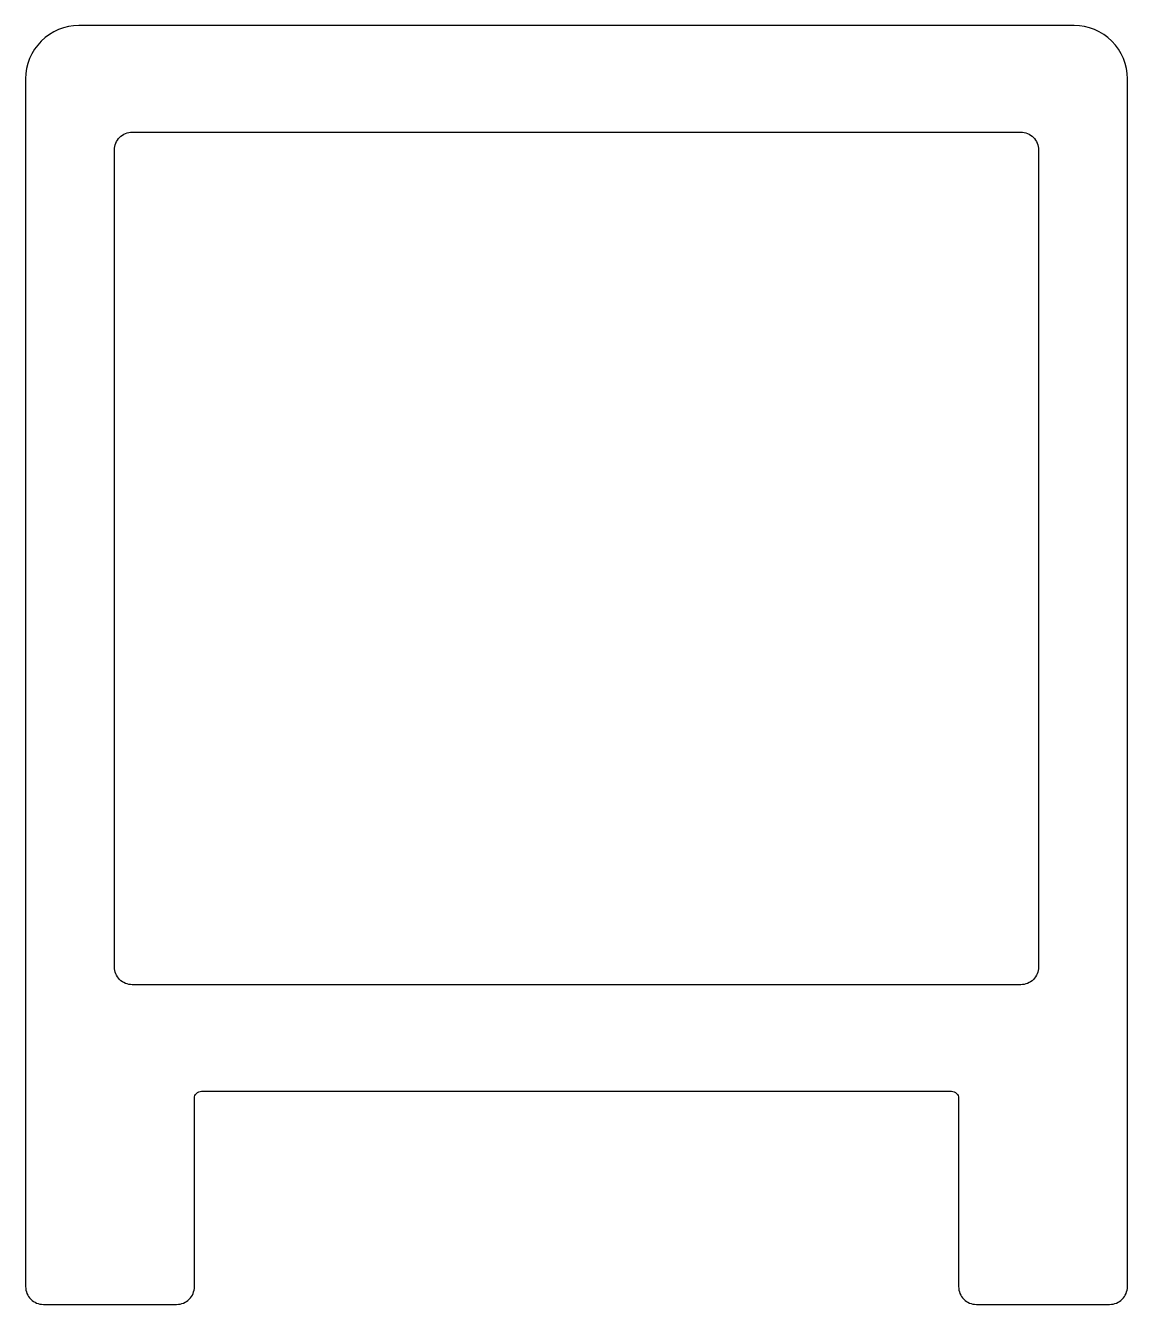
# Model space of a CAD drawing. Extents: x 356.4 to 387.4, y 688.9 to 724.9.
import ezdxf

# ---------------------------------------------------------------- set-up
doc = ezdxf.new("R2010")
doc.units = 0
doc.layers.add('ANA', color=220, linetype='CONTINUOUS')

msp = doc.modelspace()

# ---------------------------------------------------------------- linework, layer by layer
at = {"layer": 'ANA', "color": 0}
for points in [[(361.161, 694.676, -0.414214), (361.361, 694.876), (382.461, 694.876, -0.414214), (382.661, 694.676), (382.661, 689.376, 0.414214), (383.161, 688.876), (386.911, 688.876, 0.414214), (387.411, 689.376), (387.411, 723.376, 0.414214), (385.911, 724.876), (357.911, 724.876, 0.414214), (356.411, 723.376), (356.411, 689.376, 0.414214), (356.911, 688.876), (360.661, 688.876, 0.414214), (361.161, 689.376)], [(384.411, 721.876, -0.414214), (384.911, 721.376), (384.911, 698.376, -0.414214), (384.411, 697.876), (359.411, 697.876, -0.414214), (358.911, 698.376), (358.911, 721.376, -0.414214), (359.411, 721.876)]]:
    msp.add_lwpolyline(points, format="xyb", close=True, dxfattribs=at)

doc.saveas('drawing.dxf')
